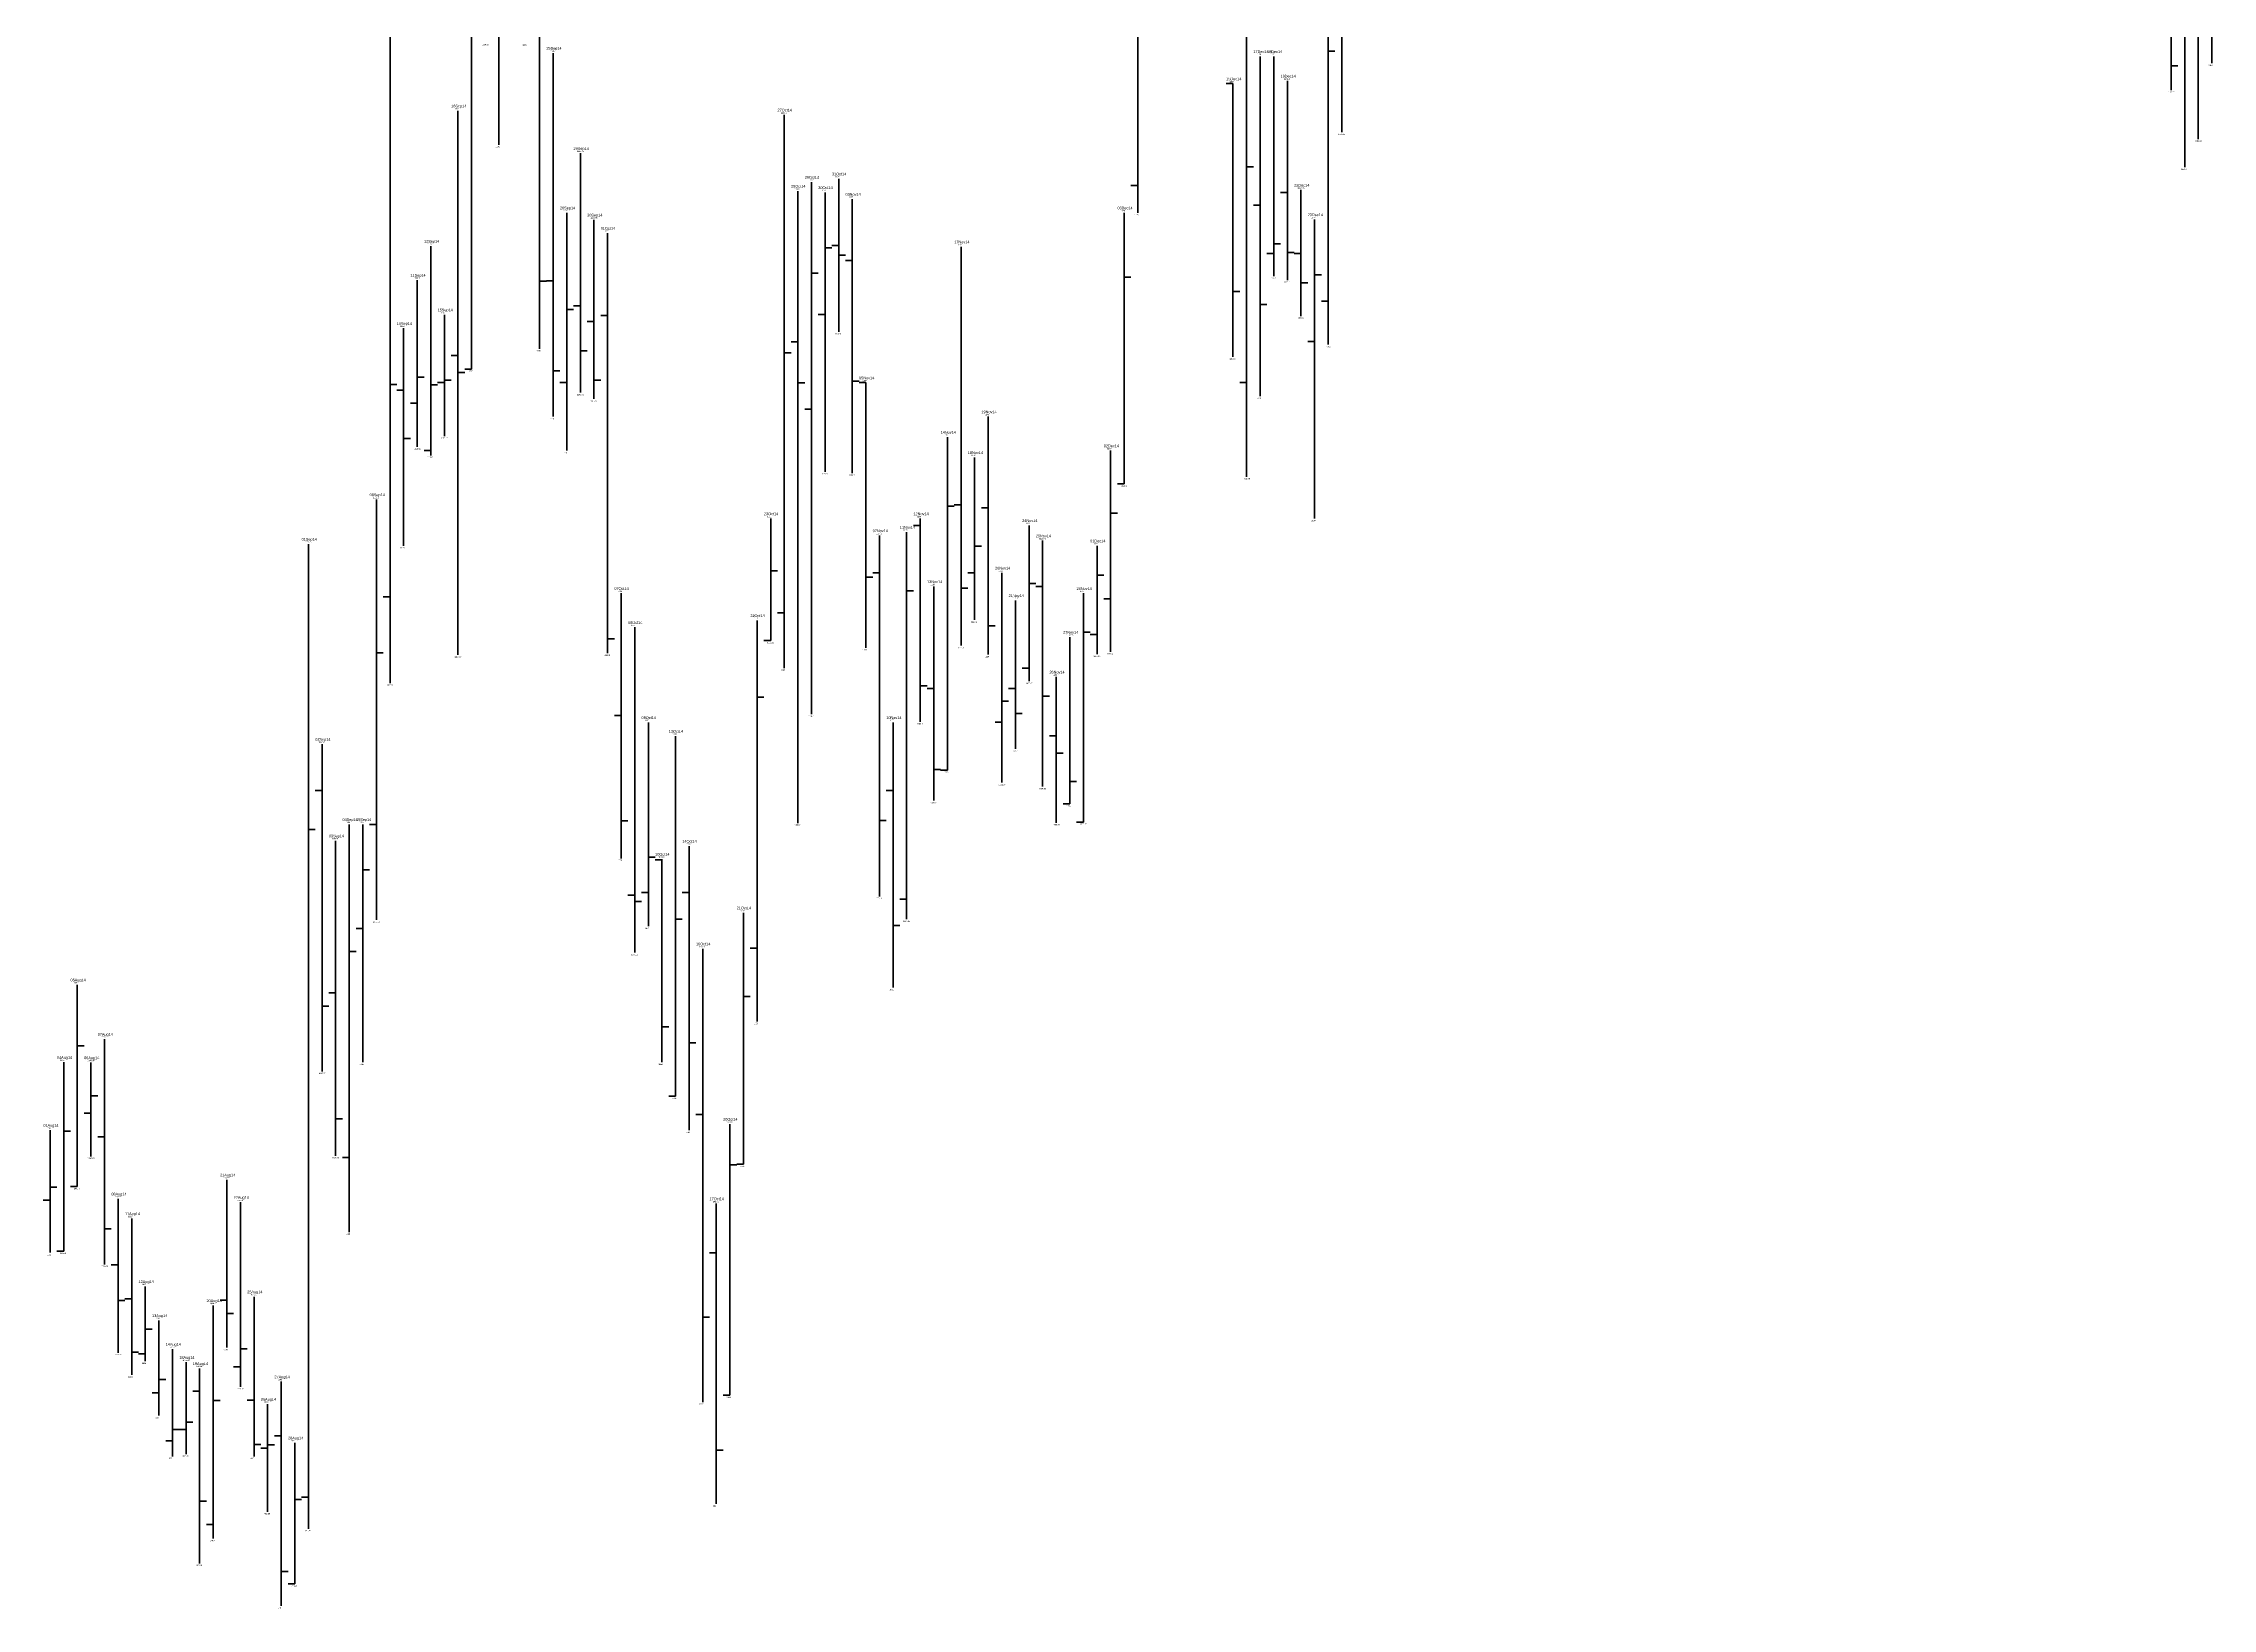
# Model space of a CAD drawing. Header units: inches. Extents: x 0 to 30000, y -20 to 2443.
# Drawn here: x 4869.5 to 5029.1, y 484.8 to 600 of the extents above; entities that cross this region are included whole.
import ezdxf

# ---------------------------------------------------------------- set-up
doc = ezdxf.new("R2010")
doc.units = ezdxf.units.IN
doc.header["$MEASUREMENT"] = 0
for name, color, linetype in [('DATE', 7, 'Continuous'), ('Graph', 7, 'Continuous'), ('Rate', 7, 'Continuous')]:
    doc.layers.add(name, color=color, linetype=linetype)
doc.styles.get("Standard").update_dxf_attribs({"font": 'arial.ttf'})

msp = doc.modelspace()

# ---------------------------------------------------------------- linework, layer by layer
at = {"layer": 'Graph', "color": 3, "lineweight": 35}
for p, q in [((4950, 699.3), (4950, 587.5)), ((4901, 621.5), (4901, 576)), ((5027, 619.975), (5027, 590.85)), ((4903, 619), (4903, 592.5)), ((5029, 617.6), (5029, 598.5)), ((4964, 616), (4964, 577.8)), ((4895, 612), (4895, 552.9)), ((4958, 607.575), (4958, 568.075)), ((4960, 599), (4960, 582.825)), ((4964, 599.4), (4964.5, 599.4)), ((4924, 594.7), (4924, 554)), ((4958, 590.875), (4958.5, 590.875)), ((4926, 589.75), (4926, 550.6)), ((4927, 589), (4927, 568.45)), ((4950, 589.5), (4949.5, 589.5)), ((4908, 587.5), (4908, 570)), ((4949, 587.5), (4949, 567.55)), ((4963, 587), (4963, 565)), ((4898, 585.05), (4898, 569.65)), ((4927, 584.925), (4927.5, 584.925)), ((4960, 584.5), (4959.5, 584.5)), ((4960, 585.225), (4960.5, 585.225)), ((4897, 582.55), (4897, 570.275)), ((4926, 583.05), (4926.5, 583.05)), ((4949, 582.75), (4949.5, 582.75)), ((4963, 582.925), (4963.5, 582.925)), ((4964, 581), (4963.5, 581)), ((4899, 580), (4899, 571.075)), ((4908, 580.375), (4908.5, 580.375)), ((4927, 580.025), (4926.5, 580.025)), ((4963, 578.025), (4962.5, 578.025)), ((4901, 576), (4900.5, 576)), ((4924, 577.2), (4924.5, 577.2)), ((4895, 574.875), (4895.5, 574.875)), ((4897, 575.4), (4897.5, 575.4)), ((4898, 574.85), (4898.5, 574.85)), ((4899, 575), (4898.5, 575)), ((4899, 575.175), (4899.5, 575.175)), ((4908, 575), (4907.5, 575)), ((4958, 575), (4957.5, 575)), ((4897, 573.5), (4896.5, 573.5)), ((4926, 573.05), (4925.5, 573.05)), ((4898, 570), (4897.5, 570)), ((4936, 571), (4936, 546.5)), ((4948, 570), (4948, 555.2)), ((4938, 569.5), (4938, 557.55)), ((4894, 566.4), (4894, 535.475)), ((4949, 567.55), (4948.5, 567.55)), ((4923, 565), (4923, 556.025)), ((4936, 565.925), (4936.5, 565.925)), ((4948, 565.4), (4948.5, 565.4)), ((4933, 564), (4933, 535.525)), ((4942, 564.5), (4942, 553.025)), ((4889, 563.125), (4889, 490.675)), ((4938, 562.975), (4938.5, 562.975)), ((4947, 563), (4947, 555.025)), ((4923, 561.15), (4923.5, 561.15)), ((4938, 561), (4937.5, 561)), ((4940, 561), (4940, 545.575)), ((4942, 560.225), (4942.5, 560.225)), ((4947, 560.825), (4947.5, 560.825)), ((4895, 559.25), (4894.5, 559.25)), ((4933, 559.675), (4933.5, 559.675)), ((4946, 559.5), (4946, 542.675)), ((4948, 559.1), (4947.5, 559.1)), ((4922, 557.5), (4922, 528)), ((4924, 558.075), (4923.5, 558.075)), ((4923, 556.025), (4922.5, 556.025)), ((4945, 556.275), (4945, 544)), ((4946, 556.65), (4946.5, 556.65)), ((4947, 556.475), (4946.5, 556.475)), ((4894, 555.125), (4894.5, 555.125)), ((4942, 554), (4941.5, 554)), ((4922, 551.85), (4922.5, 551.85)), ((4940, 551.575), (4940.5, 551.575)), ((4914, 550), (4914, 535)), ((4916, 549), (4916, 522.5)), ((4940, 550.025), (4939.5, 550.025)), ((4936, 546.5), (4935.5, 546.5)), ((4945, 545.65), (4945.5, 545.65)), ((4892, 542.5), (4892, 512.5)), ((4893, 542.5), (4893, 525)), ((4894, 542.5), (4893.5, 542.5)), ((4945, 544), (4944.5, 544)), ((4946, 542.675), (4945.5, 542.675)), ((4889, 542.125), (4889.5, 542.125)), ((4914, 540.1), (4914.5, 540.1)), ((4893, 539.15), (4893.5, 539.15)), ((4914, 537.5), (4913.5, 537.5)), ((4933, 537), (4932.5, 537)), ((4893, 534.85), (4892.5, 534.85)), ((4916, 535.525), (4916.5, 535.525)), ((4921, 536), (4921, 517.5)), ((4892, 533.15), (4892.5, 533.15)), ((4922, 533.4), (4921.5, 533.4)), ((4872, 530.7), (4872, 515.85)), ((4921, 529.825), (4921.5, 529.825)), ((4871, 525), (4871, 511.1)), ((4872, 526.2), (4872.5, 526.2)), ((4873, 524.975), (4873, 518.075)), ((4873, 522.525), (4873.5, 522.525)), ((4916, 522.5), (4915.5, 522.5)), ((4873, 521.25), (4872.5, 521.25)), ((4920, 520.45), (4920, 500.5)), ((4870, 520), (4870, 511)), ((4871, 519.925), (4871.5, 519.925)), ((4892, 518), (4891.5, 518)), ((4920, 517.45), (4920.5, 517.45)), ((4921, 517.5), (4920.5, 517.5)), ((4870, 515.8), (4870.5, 515.8)), ((4872, 515.85), (4871.5, 515.85)), ((4870, 514.85), (4869.5, 514.85)), ((4884, 514.7), (4884, 501.125)), ((4871, 511.1), (4870.5, 511.1)), ((4877, 508.5), (4877, 503)), ((4878, 506), (4878, 499)), ((4882, 507.1), (4882, 489.95)), ((4877, 505.35), (4877.5, 505.35)), ((4877, 503.55), (4876.5, 503.55)), ((4879, 503.9), (4879, 496)), ((4880, 502.925), (4880, 496.175)), ((4884, 502.6), (4883.5, 502.6)), ((4884, 503.925), (4884.5, 503.925)), ((4878, 501.65), (4878.5, 501.65)), ((4878, 500.675), (4877.5, 500.675)), ((4882, 500.1), (4882.5, 500.1)), ((4886, 499.85), (4886, 491.925)), ((4920, 500.5), (4919.5, 500.5)), ((4879, 497.975), (4879.5, 497.975)), ((4880, 497.975), (4879.5, 497.975)), ((4880, 498.525), (4880.5, 498.525)), ((4879, 497.15), (4878.5, 497.15)), ((4886, 496.6), (4885.5, 496.6)), ((4886, 496.85), (4886.5, 496.85)), ((4888, 497), (4888, 486.625)), ((4888, 492.825), (4888.5, 492.825)), ((4889, 493), (4888.5, 493)), ((4882, 491), (4881.5, 491)), ((4888, 486.625), (4887.5, 486.625))]:
    msp.add_line(p, q, dxfattribs=at)
at = {"layer": 'Graph', "color": 1, "lineweight": 35}
for p, q in [((5026, 619), (5026, 596.525)), ((5028, 614.8), (5028, 592.925)), ((4965, 611.8), (4965, 593.425)), ((4906, 609), (4906, 577.5)), ((4907, 599.25), (4907, 572.5)), ((4959, 599), (4959, 574)), ((4957, 597), (4956.5, 597)), ((4957, 597), (4957, 576.9)), ((4961, 597.2), (4961, 582.55)), ((5026, 598.3), (5026.5, 598.3)), ((4900, 595), (4900, 554.975)), ((4909, 591.875), (4909, 574.275)), ((4925, 589.1), (4925, 542.6)), ((4928, 590), (4928, 578.75)), ((4961, 589), (4960.5, 589)), ((4962, 589.175), (4962, 579.9)), ((4929, 588.5), (4929, 568.35)), ((4959, 588.05), (4958.5, 588.05)), ((4910, 586.975), (4910, 573.8)), ((4911, 586), (4911, 555.1)), ((4928, 585.1), (4927.5, 585.1)), ((4928, 584.375), (4928.5, 584.375)), ((4929, 584), (4928.5, 584)), ((4937, 585), (4937, 555.65)), ((4961, 584.575), (4961.5, 584.575)), ((4962, 584.5), (4961.5, 584.5)), ((4906, 582.475), (4906.5, 582.475)), ((4907, 582.5), (4906.5, 582.5)), ((4957, 581.7), (4957.5, 581.7)), ((4962, 582.35), (4962.5, 582.35)), ((4909, 580.65), (4908.5, 580.65)), ((4910, 579.5), (4909.5, 579.5)), ((4911, 579.95), (4910.5, 579.95)), ((4959, 580.75), (4959.5, 580.75)), ((4896, 579), (4896, 563)), ((4925, 578), (4924.5, 578)), ((4900, 577), (4899.5, 577)), ((4909, 577.35), (4909.5, 577.35)), ((4896, 574.45), (4895.5, 574.45)), ((4900, 575.75), (4900.5, 575.75)), ((4907, 575.875), (4907.5, 575.875)), ((4910, 575.175), (4910.5, 575.175)), ((4925, 574.975), (4925.5, 574.975)), ((4929, 575.1), (4929.5, 575.1)), ((4930, 575), (4929.5, 575)), ((4930, 575), (4930, 555.5)), ((4939, 572.5), (4939, 555)), ((4896, 570.9), (4896.5, 570.9)), ((4934, 565), (4934, 550.05)), ((4937, 566), (4936.5, 566)), ((4939, 565.8), (4938.5, 565.8)), ((4931, 563.75), (4931, 537.2)), ((4934, 564.5), (4933.5, 564.5)), ((4943, 563.375), (4943, 545.275)), ((4930, 560.7), (4930.5, 560.7)), ((4931, 561), (4930.5, 561)), ((4912, 559.5), (4912, 540)), ((4935, 560), (4935, 544.25)), ((4937, 559.875), (4937.5, 559.875)), ((4941, 558.975), (4941, 548.05)), ((4943, 560), (4942.5, 560)), ((4913, 557), (4913, 533.075)), ((4939, 557.1), (4939.5, 557.1)), ((4911, 556.15), (4911.5, 556.15)), ((4934, 552.7), (4934.5, 552.7)), ((4935, 552.5), (4934.5, 552.5)), ((4941, 552.5), (4940.5, 552.5)), ((4944, 553.35), (4944, 542.625)), ((4912, 550.5), (4911.5, 550.5)), ((4941, 550.65), (4941.5, 550.65)), ((4943, 551.925), (4943.5, 551.925)), ((4932, 550), (4932, 530.5)), ((4944, 549.025), (4943.5, 549.025)), ((4890, 548.4), (4890, 524.325)), ((4944, 547.75), (4944.5, 547.75)), ((4935, 546.55), (4935.5, 546.55)), ((4890, 545), (4889.5, 545)), ((4932, 545), (4931.5, 545)), ((4912, 542.75), (4912.5, 542.75)), ((4931, 542.775), (4931.5, 542.775)), ((4891, 541.3), (4891, 518.125)), ((4917, 540.9), (4917, 520)), ((4915, 539.9), (4914.5, 539.9)), ((4915, 539.95), (4915, 525)), ((4913, 537.3), (4912.5, 537.3)), ((4913, 536.825), (4913.5, 536.825)), ((4917, 537.5), (4916.5, 537.5)), ((4932, 535.05), (4932.5, 535.05)), ((4918, 533.35), (4918, 500)), ((4891, 530.1), (4890.5, 530.1)), ((4890, 529.125), (4890.5, 529.125)), ((4874, 526.7), (4874, 510.125)), ((4915, 527.6), (4915.5, 527.6)), ((4917, 526.425), (4917.5, 526.425)), ((4891, 520.825), (4891.5, 520.825)), ((4918, 521.15), (4917.5, 521.15)), ((4874, 519.5), (4873.5, 519.5)), ((4883, 516.35), (4883, 504)), ((4875, 514.95), (4875, 503.625)), ((4919, 514.6), (4919, 492.5)), ((4874, 512.75), (4874.5, 512.75)), ((4876, 513.5), (4876, 502)), ((4919, 510.975), (4918.5, 510.975)), ((4875, 510.1), (4874.5, 510.1)), ((4875, 507.475), (4875.5, 507.475)), ((4876, 507.6), (4875.5, 507.6)), ((4883, 507.5), (4882.5, 507.5)), ((4885, 507.75), (4885, 496)), ((4883, 506.525), (4883.5, 506.525)), ((4918, 506.25), (4918.5, 506.25)), ((4876, 503.675), (4876.5, 503.675)), ((4881, 502.475), (4881, 488.125)), ((4887, 501.5), (4887, 485)), ((4881, 500.8), (4880.5, 500.8)), ((4885, 500.125), (4884.5, 500.125)), ((4885, 496.875), (4885.5, 496.875)), ((4887, 497.5), (4886.5, 497.5)), ((4919, 496.45), (4919.5, 496.45)), ((4881, 492.7), (4881.5, 492.7)), ((4887, 487.525), (4887.5, 487.525))]:
    msp.add_line(p, q, dxfattribs=at)

# ---------------------------------------------------------------- texts
at = {"layer": 'DATE'}
for s, p in [('25Sep14', (4906.5, 599.5)), ('17Dec14', (4958.5, 599.25)), ('18Dec14', (4959.5, 599.25)), ('15Dec14', (4956.5, 597.25)), ('19Dec14', (4960.5, 597.45)), ('16Sep14', (4899.5, 595.25)), ('27Oct14', (4923.5, 594.95)), ('29Sep14', (4908.5, 592.125)), ('31Oct14', (4927.5, 590.25)), ('28Oct14', (4924.5, 589.35)), ('29Oct14', (4925.5, 590)), ('30Oct14', (4926.5, 589.25)), ('03Nov14', (4928.5, 588.75)), ('22Dec14', (4961.5, 589.425)), ('26Sep14', (4907.5, 587.75)), ('30Sep14', (4909.5, 587.225)), ('03Dec14', (4948.5, 587.75)), ('23Dec14', (4962.5, 587.25)), ('01Oct14', (4910.5, 586.25)), ('12Sep14', (4897.5, 585.3)), ('17Nov14', (4936.5, 585.25)), ('11Sep14', (4896.5, 582.8)), ('10Sep14', (4895.5, 579.25)), ('15Sep14', (4898.5, 580.25)), ('05Nov14', (4929.5, 575.25)), ('19Nov14', (4938.5, 572.75)), ('14Nov14', (4935.5, 571.25)), ('18Nov14', (4937.5, 569.75)), ('02Dec14', (4947.5, 570.25)), ('08Sep14', (4893.5, 566.65)), ('23Oct14', (4922.5, 565.25)), ('12Nov14', (4933.5, 565.25)), ('24Nov14', (4941.5, 564.75)), ('01Sep14', (4888.5, 563.375)), ('07Nov14', (4930.5, 564)), ('11Nov14', (4932.5, 564.25)), ('25Nov14', (4942.5, 563.625)), ('01Dec14', (4946.5, 563.25)), ('13Nov14', (4934.5, 560.25)), ('20Nov14', (4939.5, 561.25)), ('07Oct14', (4911.5, 559.75)), ('21Nov14', (4940.5, 559.225)), ('28Nov14', (4945.5, 559.75)), ('08Oct14', (4912.5, 557.25)), ('22Oct14', (4921.5, 557.75)), ('27Nov14', (4944.5, 556.525)), ('26Nov14', (4943.5, 553.6)), ('09Oct14', (4913.5, 550.25)), ('10Nov14', (4931.5, 550.25)), ('02Sep14', (4889.5, 548.65)), ('13Oct14', (4915.5, 549.25)), ('04Sep14', (4891.5, 542.75)), ('05Sep14', (4892.5, 542.75)), ('03Sep14', (4890.5, 541.55)), ('14Oct14', (4916.5, 541.15)), ('10Oct14', (4914.5, 540.2)), ('21Oct14', (4920.5, 536.25)), ('16Oct14', (4917.5, 533.6)), ('05Aug14', (4871.5, 530.95)), ('07Aug14', (4873.5, 526.95)), ('04Aug14', (4870.5, 525.25)), ('06Aug14', (4872.5, 525.225)), ('01Aug14', (4869.5, 520.25)), ('20Oct14', (4919.5, 520.7)), ('08Aug14', (4874.5, 515.2)), ('21Aug14', (4882.5, 516.6)), ('11Aug14', (4875.5, 513.75)), ('22Aug14', (4883.5, 514.95)), ('17Oct14', (4918.5, 514.85)), ('12Aug14', (4876.5, 508.75)), ('20Aug14', (4881.5, 507.35)), ('25Aug14', (4884.5, 508)), ('13Aug14', (4877.5, 506.25)), ('14Aug14', (4878.5, 504.15)), ('18Aug14', (4879.5, 503.175)), ('19Aug14', (4880.5, 502.725)), ('27Aug14', (4886.5, 501.75)), ('26Aug14', (4885.5, 500.1)), ('28Aug14', (4887.5, 497.25))]:
    msp.add_text(s, height=0.2, dxfattribs=at).set_placement(p)
at = {"layer": 'Rate'}
for s, p in [('1200.05', (4901.75, 599.825)), ('1200', (4904.75, 599.8)), ('1198.5', (4906.75, 599.35)), ('1198', (4958.75, 599.1)), ('1198', (4959.75, 599.1)), ('1197', (5028.75, 598.3)), ('1194', (4956.75, 597.1)), ('1194.4', (4960.75, 597.3)), ('1190', (4899.75, 595.1)), ('1193.05', (5025.75, 596.325)), ('1189.4', (4923.75, 594.8)), ('1185', (4902.75, 592.3)), ('1183.75', (4908.75, 591.975)), ('1186.85', (4964.75, 593.225)), ('1185.85', (5027.75, 592.725)), ('1181.7', (5026.75, 590.65)), ('1178.2', (4924.75, 589.2)), ('1179.5', (4925.75, 589.85)), ('1178', (4926.75, 589.1)), ('1180', (4927.75, 590.1)), ('1178.35', (4961.75, 589.275)), ('1175', (4907.75, 587.6)), ('1173.95', (4909.75, 587.075)), ('1177', (4928.75, 588.6)), ('1175', (4948.75, 587.6)), ('1175', (4949.75, 587.3)), ('1174', (4962.75, 587.1)), ('1172', (4910.75, 586.1)), ('1170.1', (4897.75, 585.15)), ('1170', (4936.75, 585.1)), ('1165.1', (4896.75, 582.65)), ('1165.65', (4959.75, 582.625)), ('1165.1', (4960.75, 582.35)), ('1158', (4895.75, 579.1)), ('1160', (4898.75, 580.1)), ('1159.8', (4961.75, 579.7)), ('1157.5', (4927.75, 578.55)), ('1155.6', (4963.75, 577.6)), ('1155', (4905.75, 577.3)), ('1153.8', (4956.75, 576.7)), ('1152', (4900.75, 575.8)), ('1150', (4929.75, 575.1)), ('1148.55', (4908.75, 574.075)), ('1147.6', (4909.75, 573.6)), ('1148', (4958.75, 573.8)), ('1145', (4906.75, 572.3)), ('1142', (4935.75, 571.1)), ('1145', (4938.75, 572.6)), ('1140.55', (4896.75, 570.075)), ('1142.15', (4898.75, 570.875)), ('1140', (4907.75, 569.8)), ('1139', (4937.75, 569.6)), ('1140', (4947.75, 570.1)), ('1139.3', (4897.75, 569.45)), ('1136.9', (4926.75, 568.25)), ('1136.7', (4928.75, 568.15)), ('1132.8', (4893.75, 566.5)), ('1135.1', (4948.75, 567.35)), ('1136.15', (4957.75, 567.875)), ('1130', (4922.75, 565.1)), ('1130', (4933.75, 565.1)), ('1130', (4962.75, 564.8)), ('1126.25', (4888.75, 563.225)), ('1127.5', (4930.75, 563.85)), ('1128', (4932.75, 564.1)), ('1129', (4941.75, 564.6)), ('1126.75', (4942.75, 563.475)), ('1126', (4895.75, 562.8)), ('1126', (4946.75, 563.1)), ('1120', (4934.75, 560.1)), ('1122', (4939.75, 561.1)), ('1119', (4911.75, 559.6)), ('1117.95', (4940.75, 559.075)), ('1119', (4945.75, 559.6)), ('1114', (4912.75, 557.1)), ('1115', (4921.75, 557.6)), ('1115.1', (4937.75, 557.35)), ('1112.05', (4922.75, 555.825)), ('1111', (4929.75, 555.3)), ('1111.3', (4936.75, 555.45)), ('1112.55', (4944.75, 556.375)), ('1109.95', (4899.75, 554.775)), ('1110.2', (4910.75, 554.9)), ('1108', (4923.75, 553.8)), ('1110', (4938.75, 554.8)), ('1110.05', (4946.75, 554.825)), ('1110.4', (4947.75, 555)), ('1105.8', (4894.75, 552.7)), ('1106.05', (4941.75, 552.825)), ('1106.7', (4943.75, 553.45)), ('1101.2', (4925.75, 550.4)), ('1100', (4913.75, 550.1)), ('1098', (4915.75, 549.1)), ('1100', (4931.75, 550.1)), ('1100.1', (4933.75, 549.85)), ('1096.8', (4889.75, 548.5)), ('1096.1', (4940.75, 547.85)), ('1093', (4935.75, 546.3)), ('1088.5', (4934.75, 544.05)), ('1091.15', (4939.75, 545.375)), ('1090.55', (4942.75, 545.075)), ('1085', (4891.75, 542.6)), ('1085', (4892.75, 542.6)), ('1085.2', (4924.75, 542.4)), ('1085.25', (4943.75, 542.425)), ('1088', (4944.75, 543.8)), ('1085.35', (4945.75, 542.475)), ('1082.6', (4890.75, 541.4)), ('1081.8', (4916.75, 541)), ('1080', (4911.75, 539.8)), ('1079.9', (4914.75, 540.05)), ('1072', (4920.75, 536.1)), ('1074.4', (4930.75, 537)), ('1070.95', (4893.75, 535.275)), ('1070', (4913.75, 534.8)), ('1071.05', (4932.75, 535.325)), ('1066.15', (4912.75, 532.875)), ('1066.7', (4917.75, 533.45)), ('1061.4', (4871.75, 530.8)), ('1061', (4931.75, 530.3)), ('1053.4', (4873.75, 526.8)), ('1056', (4921.75, 527.8)), ('1050', (4870.75, 525.1)), ('1049.95', (4872.75, 525.075)), ('1048.65', (4889.75, 524.125)), ('1050', (4892.75, 524.8)), ('1050', (4914.75, 524.8)), ('1045', (4915.75, 522.3)), ('1040', (4869.75, 520.1)), ('1040.9', (4919.75, 520.55)), ('1040', (4916.75, 519.8)), ('1036.15', (4872.75, 517.875)), ('1036.25', (4890.75, 517.925)), ('1035', (4920.75, 517.3)), ('1031.7', (4871.75, 515.65)), ('1032.7', (4882.75, 516.45)), ('1029.9', (4874.75, 515.05)), ('1029.4', (4883.75, 514.8)), ('1029.2', (4918.75, 514.7)), ('1027', (4875.75, 513.6)), ('1025', (4891.75, 512.3)), ('1022', (4869.75, 510.8)), ('1022.2', (4870.75, 510.9)), ('1020.25', (4873.75, 509.925)), ('1017', (4876.75, 508.6)), ('1015.5', (4884.75, 507.85)), ('1012', (4877.75, 506.1)), ('1014.2', (4881.75, 507.2)), ('1007.25', (4874.75, 503.425)), ('1006', (4876.75, 502.8)), ('1007.8', (4878.75, 504)), ('1005.85', (4879.75, 503.025)), ('1004.95', (4880.75, 502.575)), ('1008', (4882.75, 503.8)), ('1004', (4875.75, 501.8)), ('1002.25', (4883.75, 500.925)), ('1003', (4886.75, 501.6)), ('999.7', (4885.75, 499.95)), ('1000', (4917.75, 499.8)), ('1001', (4919.75, 500.3)), ('998', (4877.75, 498.8)), ('994', (4887.75, 497.1)), ('992', (4878.75, 495.8)), ('992.35', (4879.75, 495.975)), ('992', (4884.75, 495.8)), ('983.85', (4885.75, 491.725)), ('985', (4918.75, 492.3)), ('979.9', (4881.75, 489.75)), ('981.35', (4888.75, 490.475)), ('976.25', (4880.75, 487.925)), ('973.25', (4887.75, 486.425)), ('970', (4886.75, 484.8))]:
    msp.add_text(s, height=0.1, dxfattribs=at).set_placement(p)

doc.saveas('drawing.dxf')
